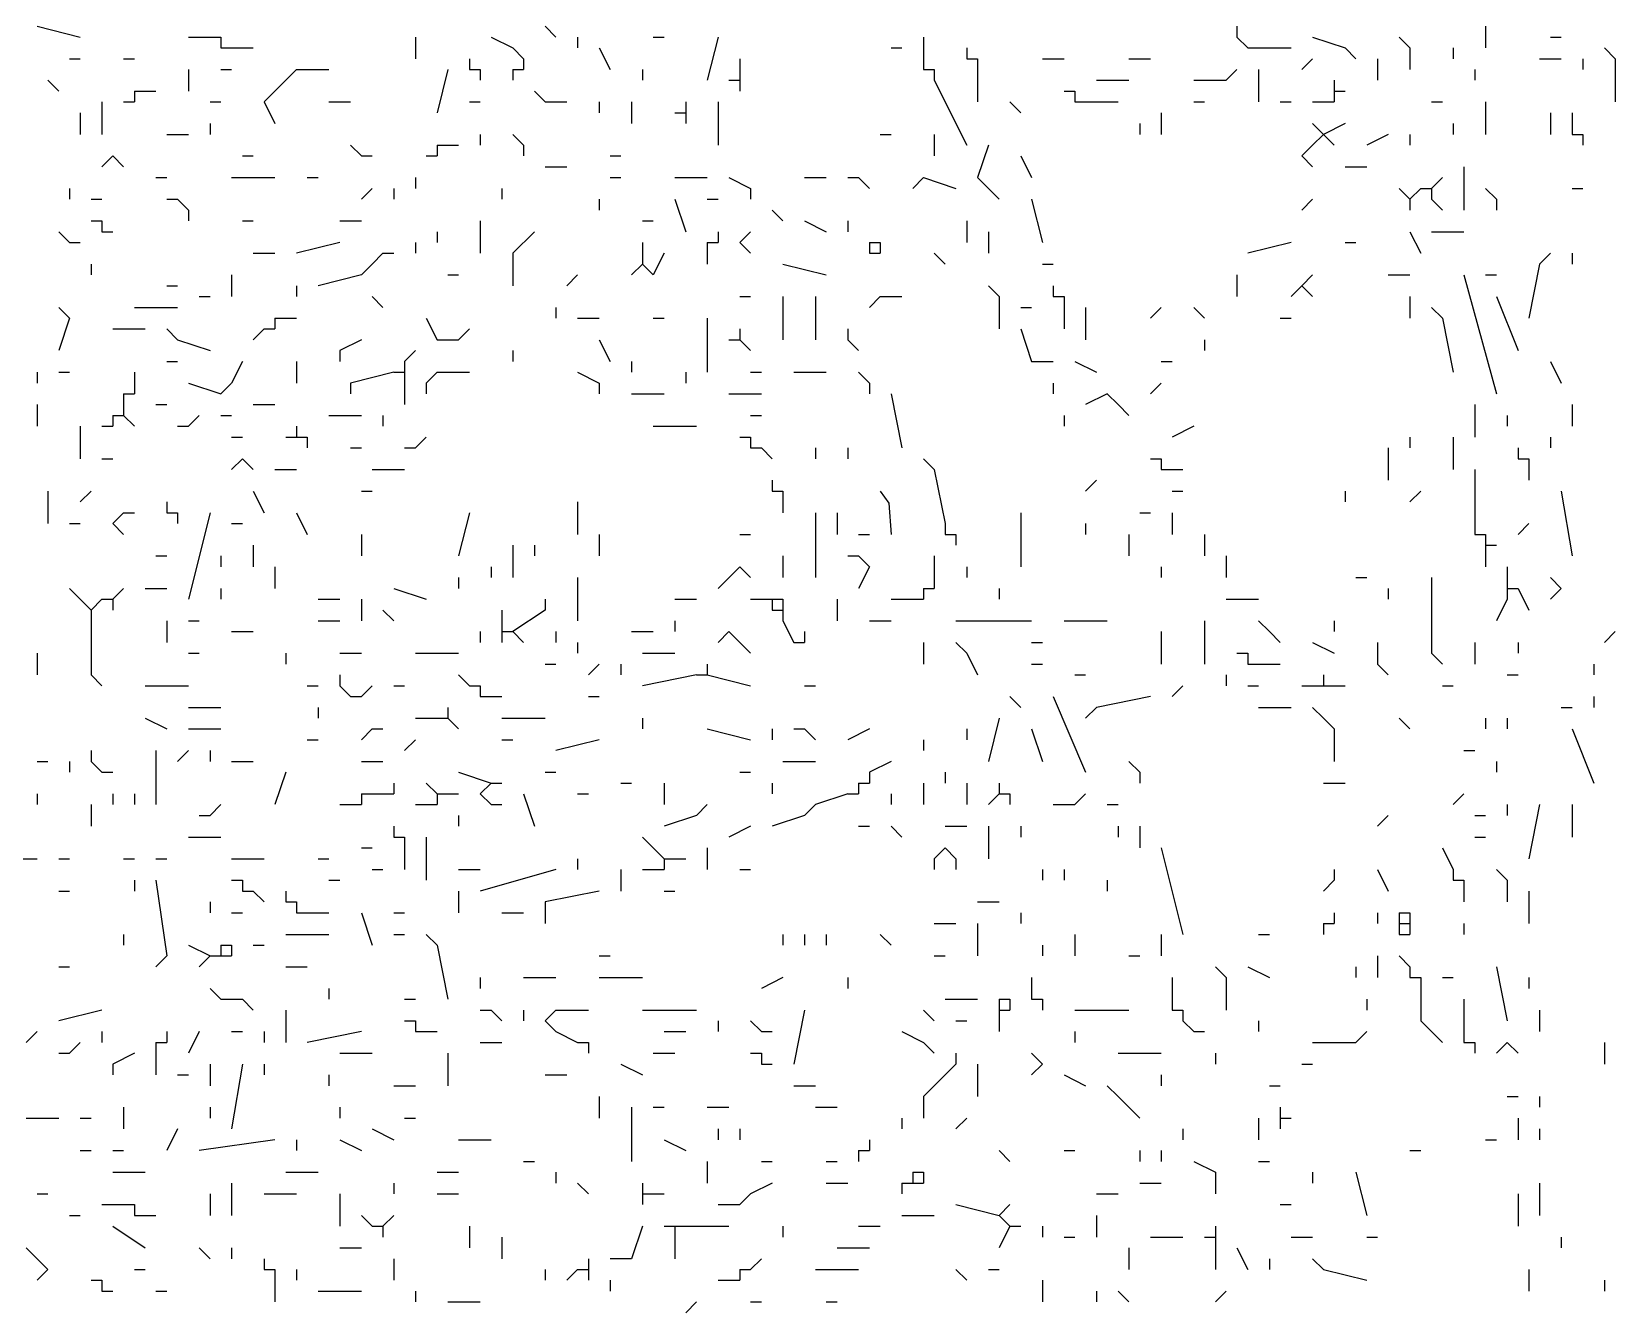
# Model space of a CAD drawing. Header units: inches. Extents: x 0 to 7.16, y 0 to 9.76.
# Drawn here: x 1.695 to 3.16, y 3.445 to 4.625 of the extents above; entities that cross this region are included whole.
import ezdxf

# ---------------------------------------------------------------- set-up
doc = ezdxf.new("R2010")
doc.units = ezdxf.units.IN
doc.header["$MEASUREMENT"] = 0

# ---------------------------------------------------------------- blocks, each defined once
blk = doc.blocks.new('drevoo')
at = {"linetype": 'Continuous'}
for points in [[(182.8502, -562.9801), (182.8902, -562.9901)], [(183.3202, -562.9801), (183.3302, -562.9901)], [(183.9602, -562.9801), (183.9602, -562.9901)], [(184.1902, -562.9801), (184.1902, -563.0001)], [(182.9902, -562.9901), (183.0102, -562.9901)], [(183.0102, -562.9901), (183.0202, -562.9901)], [(183.0202, -562.9901), (183.0202, -563.0001)], [(183.2002, -562.9901), (183.2002, -563.0101)], [(183.2702, -562.9901), (183.2902, -563.0001)], [(183.3502, -562.9901), (183.3502, -563.0001)], [(183.4202, -562.9901), (183.4302, -562.9901)], [(183.4802, -562.9901), (183.4702, -563.0301)], [(183.6702, -562.9901), (183.6702, -563.0101)], [(183.9602, -562.9901), (183.9702, -563.0001)], [(184.0302, -562.9901), (184.0602, -563.0001)], [(184.1102, -562.9901), (184.1202, -563.0001)], [(184.2502, -562.9901), (184.2602, -562.9901)], [(182.8802, -563.0101), (182.8902, -563.0101)], [(182.9302, -563.0101), (182.9402, -563.0101)], [(183.0202, -563.0001), (183.0302, -563.0001)], [(183.0302, -563.0001), (183.0502, -563.0001)], [(183.2502, -563.0101), (183.2502, -563.0201)], [(183.2902, -563.0001), (183.3002, -563.0101)], [(183.3002, -563.0101), (183.3002, -563.0201)], [(183.3702, -563.0001), (183.3802, -563.0201)], [(183.5002, -563.0101), (183.5002, -563.0201)], [(183.6402, -563.0001), (183.6502, -563.0001)], [(183.6702, -563.0101), (183.6702, -563.0201)], [(183.7102, -563.0001), (183.7102, -563.0101)], [(183.7102, -563.0101), (183.7202, -563.0101)], [(183.7202, -563.0101), (183.7202, -563.0201)], [(183.7802, -563.0101), (183.8002, -563.0101)], [(183.8602, -563.0101), (183.8802, -563.0101)], [(183.9702, -563.0001), (184.0102, -563.0001)], [(184.0302, -563.0101), (184.0202, -563.0201)], [(184.0602, -563.0001), (184.0702, -563.0101)], [(184.0902, -563.0101), (184.0902, -563.0301)], [(184.1202, -563.0001), (184.1202, -563.0201)], [(184.1602, -563.0001), (184.1602, -563.0101)], [(184.2402, -563.0101), (184.2602, -563.0101)], [(184.2802, -563.0101), (184.2802, -563.0201)], [(184.3002, -563.0001), (184.3102, -563.0101)], [(184.3102, -563.0101), (184.3102, -563.0501)], [(182.9902, -563.0201), (182.9902, -563.0401)], [(183.0202, -563.0201), (183.0302, -563.0201)], [(183.0902, -563.0201), (183.0802, -563.0301)], [(183.0902, -563.0201), (183.1202, -563.0201)], [(183.2302, -563.0201), (183.2202, -563.0601)], [(183.2502, -563.0201), (183.2602, -563.0201)], [(183.2602, -563.0201), (183.2602, -563.0301)], [(183.2902, -563.0201), (183.2902, -563.0301)], [(183.2902, -563.0201), (183.3002, -563.0201)], [(183.4102, -563.0201), (183.4102, -563.0301)], [(183.5002, -563.0201), (183.5002, -563.0301)], [(183.6702, -563.0201), (183.6802, -563.0201)], [(183.6802, -563.0201), (183.6802, -563.0301)], [(183.7202, -563.0201), (183.7202, -563.0501)], [(183.9602, -563.0201), (183.9502, -563.0301)], [(183.9802, -563.0201), (183.9802, -563.0501)], [(184.1802, -563.0201), (184.1802, -563.0301)], [(182.8602, -563.0301), (182.8702, -563.0401)], [(182.9402, -563.0401), (182.9402, -563.0501)], [(182.9402, -563.0401), (182.9502, -563.0401)], [(182.9502, -563.0401), (182.9602, -563.0401)], [(183.0702, -563.0401), (183.0602, -563.0501)], [(183.0802, -563.0301), (183.0702, -563.0401)], [(183.3102, -563.0401), (183.3202, -563.0501)], [(183.4902, -563.0301), (183.5002, -563.0301)], [(183.5002, -563.0301), (183.5002, -563.0401)], [(183.6802, -563.0301), (183.7102, -563.0901)], [(183.8002, -563.0401), (183.8102, -563.0401)], [(183.8102, -563.0401), (183.8102, -563.0501)], [(183.8302, -563.0301), (183.8602, -563.0301)], [(183.9202, -563.0301), (183.9502, -563.0301)], [(184.0502, -563.0301), (184.0502, -563.0401)], [(184.0502, -563.0401), (184.0502, -563.0501)], [(184.0502, -563.0401), (184.0602, -563.0401)], [(182.9102, -563.0501), (182.9102, -563.0801)], [(182.9302, -563.0501), (182.9402, -563.0501)], [(183.0102, -563.0501), (183.0202, -563.0501)], [(183.0602, -563.0501), (183.0702, -563.0701)], [(183.1202, -563.0501), (183.1402, -563.0501)], [(183.2502, -563.0501), (183.2602, -563.0501)], [(183.3202, -563.0501), (183.3402, -563.0501)], [(183.3702, -563.0501), (183.3702, -563.0601)], [(183.4002, -563.0501), (183.4002, -563.0701)], [(183.4502, -563.0501), (183.4502, -563.0601)], [(183.4802, -563.0501), (183.4802, -563.0901)], [(183.7502, -563.0501), (183.7602, -563.0601)], [(183.8102, -563.0501), (183.8202, -563.0501)], [(183.8202, -563.0501), (183.8502, -563.0501)], [(183.9202, -563.0501), (183.9302, -563.0501)], [(184.0002, -563.0501), (184.0102, -563.0501)], [(184.0302, -563.0501), (184.0402, -563.0501)], [(184.0402, -563.0501), (184.0502, -563.0501)], [(184.1402, -563.0501), (184.1502, -563.0501)], [(184.1902, -563.0501), (184.1902, -563.0801)], [(182.8902, -563.0601), (182.8902, -563.0801)], [(183.0102, -563.0701), (183.0102, -563.0801)], [(183.4402, -563.0601), (183.4502, -563.0601)], [(183.4502, -563.0601), (183.4502, -563.0701)], [(183.8702, -563.0701), (183.8702, -563.0801)], [(183.8902, -563.0601), (183.8902, -563.0801)], [(184.0302, -563.0701), (184.0402, -563.0801)], [(184.0602, -563.0701), (184.0402, -563.0801)], [(184.1602, -563.0701), (184.1602, -563.0801)], [(184.2502, -563.0601), (184.2502, -563.0801)], [(184.2702, -563.0601), (184.2702, -563.0701)], [(184.2702, -563.0701), (184.2702, -563.0801)], [(182.9702, -563.0801), (182.9902, -563.0801)], [(183.2602, -563.0801), (183.2602, -563.0901)], [(183.2902, -563.0801), (183.3002, -563.0901)], [(183.6302, -563.0801), (183.6402, -563.0801)], [(183.6802, -563.0801), (183.6802, -563.1001)], [(184.0402, -563.0801), (184.0302, -563.0901)], [(184.0402, -563.0801), (184.0502, -563.0901)], [(184.1002, -563.0801), (184.0802, -563.0901)], [(184.1202, -563.0801), (184.1202, -563.0901)], [(184.2702, -563.0801), (184.2802, -563.0801)], [(184.2802, -563.0801), (184.2802, -563.0901)], [(182.9202, -563.1001), (182.9102, -563.1101)], [(182.9202, -563.1001), (182.9302, -563.1101)], [(183.0402, -563.1001), (183.0502, -563.1001)], [(183.1402, -563.0901), (183.1502, -563.1001)], [(183.1502, -563.1001), (183.1602, -563.1001)], [(183.2102, -563.1001), (183.2202, -563.1001)], [(183.2202, -563.0901), (183.2202, -563.1001)], [(183.2202, -563.0901), (183.2302, -563.0901)], [(183.2302, -563.0901), (183.2402, -563.0901)], [(183.3002, -563.0901), (183.3002, -563.1001)], [(183.3802, -563.1001), (183.3902, -563.1001)], [(183.7302, -563.0901), (183.7202, -563.1201)], [(183.7602, -563.1001), (183.7702, -563.1201)], [(184.0302, -563.0901), (184.0202, -563.1001)], [(184.0202, -563.1001), (184.0302, -563.1101)], [(183.3202, -563.1101), (183.3402, -563.1101)], [(184.0602, -563.1101), (184.0802, -563.1101)], [(184.1702, -563.1101), (184.1702, -563.1501)], [(182.8802, -563.1301), (182.8802, -563.1401)], [(182.9602, -563.1201), (182.9702, -563.1201)], [(183.0302, -563.1201), (183.0702, -563.1201)], [(183.1002, -563.1201), (183.1102, -563.1201)], [(183.1602, -563.1301), (183.1502, -563.1401)], [(183.1802, -563.1301), (183.1802, -563.1401)], [(183.2002, -563.1201), (183.2002, -563.1301)], [(183.2802, -563.1301), (183.2802, -563.1401)], [(183.3802, -563.1201), (183.3902, -563.1201)], [(183.4402, -563.1201), (183.4702, -563.1201)], [(183.4902, -563.1201), (183.5102, -563.1301), (183.5102, -563.1401)], [(183.5602, -563.1201), (183.5802, -563.1201)], [(183.6002, -563.1201), (183.6102, -563.1201)], [(183.6102, -563.1201), (183.6202, -563.1301)], [(183.6702, -563.1201), (183.6602, -563.1301)], [(183.6702, -563.1201), (183.7002, -563.1301)], [(183.7202, -563.1201), (183.7302, -563.1301)], [(183.7302, -563.1301), (183.7402, -563.1401)], [(184.1102, -563.1301), (184.1202, -563.1401)], [(184.1302, -563.1301), (184.1202, -563.1401)], [(184.1302, -563.1301), (184.1402, -563.1301)], [(184.1502, -563.1201), (184.1402, -563.1301)], [(184.1402, -563.1301), (184.1402, -563.1401)], [(184.1902, -563.1301), (184.2002, -563.1401)], [(184.2702, -563.1301), (184.2802, -563.1301)], [(182.9002, -563.1401), (182.9102, -563.1401)], [(182.9702, -563.1401), (182.9802, -563.1401)], [(182.9802, -563.1401), (182.9902, -563.1501)], [(183.3702, -563.1401), (183.3702, -563.1501)], [(183.4402, -563.1401), (183.4502, -563.1701)], [(183.4702, -563.1401), (183.4802, -563.1401)], [(183.7702, -563.1401), (183.7802, -563.1801)], [(184.0302, -563.1401), (184.0202, -563.1501)], [(184.1202, -563.1401), (184.1202, -563.1501)], [(184.1402, -563.1401), (184.1502, -563.1501)], [(184.2002, -563.1401), (184.2002, -563.1501)], [(182.9002, -563.1601), (182.9102, -563.1601)], [(182.9102, -563.1601), (182.9102, -563.1701)], [(182.9902, -563.1501), (182.9902, -563.1601)], [(183.0402, -563.1601), (183.0502, -563.1601)], [(183.1302, -563.1601), (183.1502, -563.1601)], [(183.2602, -563.1601), (183.2602, -563.1901)], [(183.4102, -563.1601), (183.4202, -563.1601)], [(183.5302, -563.1501), (183.5402, -563.1601)], [(183.5602, -563.1601), (183.5802, -563.1701)], [(183.6002, -563.1601), (183.6002, -563.1701)], [(183.7102, -563.1601), (183.7102, -563.1801)], [(182.8702, -563.1701), (182.8802, -563.1801)], [(182.9102, -563.1701), (182.9202, -563.1701)], [(183.2202, -563.1701), (183.2202, -563.1801)], [(183.3102, -563.1701), (183.2902, -563.1901), (183.2902, -563.2201)], [(183.4802, -563.1701), (183.4802, -563.1801)], [(183.5102, -563.1701), (183.5002, -563.1801)], [(183.7302, -563.1701), (183.7302, -563.1901)], [(184.1202, -563.1701), (184.1302, -563.1901)], [(184.1402, -563.1701), (184.1702, -563.1701)], [(182.8802, -563.1801), (182.8902, -563.1801)], [(183.1302, -563.1801), (183.0902, -563.1901)], [(183.2002, -563.1801), (183.2002, -563.1901)], [(183.4102, -563.1801), (183.4102, -563.2001)], [(183.4702, -563.1801), (183.4702, -563.1901)], [(183.4702, -563.1801), (183.4802, -563.1801)], [(183.5002, -563.1801), (183.5102, -563.1901)], [(183.6202, -563.1801), (183.6202, -563.1901)], [(183.6202, -563.1801), (183.6302, -563.1801)], [(183.6302, -563.1801), (183.6302, -563.1901)], [(184.0102, -563.1801), (183.9702, -563.1901)], [(184.0602, -563.1801), (184.0702, -563.1801)], [(182.9002, -563.2001), (182.9002, -563.2101)], [(183.0502, -563.1901), (183.0702, -563.1901)], [(183.1602, -563.2001), (183.1502, -563.2101)], [(183.1702, -563.1901), (183.1602, -563.2001)], [(183.1702, -563.1901), (183.1802, -563.1901)], [(183.4102, -563.2001), (183.4002, -563.2101)], [(183.4302, -563.1901), (183.4202, -563.2101), (183.4102, -563.2001)], [(183.4702, -563.1901), (183.4702, -563.2001)], [(183.5402, -563.2001), (183.5802, -563.2101)], [(183.6202, -563.1901), (183.6302, -563.1901)], [(183.6802, -563.1901), (183.6902, -563.2001)], [(183.7802, -563.2001), (183.7902, -563.2001)], [(184.2402, -563.2001), (184.2302, -563.2501)], [(184.2502, -563.1901), (184.2402, -563.2001)], [(184.2702, -563.1901), (184.2702, -563.2001)], [(183.0302, -563.2101), (183.0302, -563.2301)], [(183.1502, -563.2101), (183.1102, -563.2201)], [(183.2302, -563.2101), (183.2402, -563.2101)], [(183.3502, -563.2101), (183.3402, -563.2201)], [(183.9602, -563.2101), (183.9602, -563.2301)], [(184.0302, -563.2101), (184.0202, -563.2201)], [(184.1002, -563.2101), (184.1202, -563.2101)], [(184.1702, -563.2101), (184.2002, -563.3201)], [(184.1902, -563.2101), (184.2002, -563.2101)], [(182.9702, -563.2201), (182.9802, -563.2201)], [(183.0002, -563.2301), (183.0102, -563.2301)], [(183.0902, -563.2201), (183.0902, -563.2301)], [(183.1602, -563.2301), (183.1702, -563.2401)], [(183.5002, -563.2301), (183.5102, -563.2301)], [(183.5402, -563.2301), (183.5402, -563.2701)], [(183.5702, -563.2301), (183.5702, -563.2701)], [(183.6302, -563.2301), (183.6202, -563.2401)], [(183.6302, -563.2301), (183.6502, -563.2301)], [(183.7302, -563.2201), (183.7402, -563.2301)], [(183.7402, -563.2301), (183.7402, -563.2601)], [(183.7902, -563.2201), (183.7902, -563.2301)], [(183.7902, -563.2301), (183.8002, -563.2301)], [(183.8002, -563.2301), (183.8002, -563.2401)], [(184.0202, -563.2201), (184.0102, -563.2301)], [(184.0202, -563.2201), (184.0302, -563.2301)], [(184.1202, -563.2301), (184.1202, -563.2501)], [(184.2002, -563.2301), (184.2202, -563.2801)], [(182.8702, -563.2401), (182.8802, -563.2501)], [(182.9402, -563.2401), (182.9802, -563.2401)], [(183.3302, -563.2401), (183.3302, -563.2501)], [(183.7602, -563.2401), (183.7702, -563.2401)], [(183.8002, -563.2401), (183.8002, -563.2601)], [(183.8202, -563.2401), (183.8202, -563.2701)], [(183.8902, -563.2401), (183.8802, -563.2501)], [(183.9202, -563.2401), (183.9302, -563.2501)], [(184.1402, -563.2401), (184.1502, -563.2501)], [(182.8802, -563.2501), (182.8702, -563.2801)], [(182.9202, -563.2601), (182.9502, -563.2601)], [(182.9702, -563.2601), (182.9802, -563.2701)], [(183.0602, -563.2601), (183.0502, -563.2701)], [(183.0602, -563.2601), (183.0702, -563.2601)], [(183.0702, -563.2501), (183.0702, -563.2601)], [(183.0702, -563.2501), (183.0802, -563.2501)], [(183.0802, -563.2501), (183.0902, -563.2501)], [(183.2102, -563.2501), (183.2202, -563.2701), (183.2402, -563.2701)], [(183.2502, -563.2601), (183.2402, -563.2701)], [(183.3502, -563.2501), (183.3702, -563.2501)], [(183.4202, -563.2501), (183.4302, -563.2501)], [(183.4702, -563.2501), (183.4702, -563.3001)], [(183.5002, -563.2601), (183.5002, -563.2701)], [(183.6002, -563.2601), (183.6002, -563.2701)], [(183.7602, -563.2601), (183.7702, -563.2901), (183.7902, -563.2901)], [(184.0002, -563.2501), (184.0102, -563.2501)], [(184.1502, -563.2501), (184.1602, -563.3001)], [(182.9802, -563.2701), (183.0102, -563.2801)], [(183.1502, -563.2701), (183.1302, -563.2801), (183.1302, -563.2901)], [(183.3702, -563.2701), (183.3802, -563.2901)], [(183.4902, -563.2701), (183.5002, -563.2701)], [(183.5002, -563.2701), (183.5102, -563.2801)], [(183.6002, -563.2701), (183.6102, -563.2801)], [(183.9302, -563.2701), (183.9302, -563.2801)], [(182.9702, -563.2901), (182.9802, -563.2901)], [(183.0402, -563.2901), (183.0302, -563.3101)], [(183.0902, -563.2901), (183.0902, -563.3101)], [(183.2002, -563.2801), (183.1902, -563.2901)], [(183.1902, -563.2901), (183.1902, -563.3001)], [(183.2902, -563.2801), (183.2902, -563.2901)], [(183.4002, -563.2901), (183.4002, -563.3001)], [(183.8102, -563.2901), (183.8302, -563.3001)], [(183.8902, -563.2901), (183.9002, -563.2901)], [(184.2502, -563.2901), (184.2602, -563.3101)], [(182.8502, -563.3001), (182.8502, -563.3101)], [(182.8702, -563.3001), (182.8802, -563.3001)], [(182.9402, -563.3001), (182.9402, -563.3101)], [(183.1802, -563.3001), (183.1402, -563.3101), (183.1402, -563.3201)], [(183.1802, -563.3001), (183.1902, -563.3001)], [(183.1902, -563.3001), (183.1902, -563.3101)], [(183.2202, -563.3001), (183.2102, -563.3101)], [(183.2202, -563.3001), (183.2502, -563.3001)], [(183.3502, -563.3001), (183.3702, -563.3101), (183.3702, -563.3201)], [(183.4502, -563.3001), (183.4502, -563.3101)], [(183.5102, -563.3001), (183.5202, -563.3001)], [(183.5502, -563.3001), (183.5802, -563.3001)], [(183.6102, -563.3001), (183.6202, -563.3101)], [(182.9302, -563.3201), (182.9302, -563.3301)], [(182.9302, -563.3201), (182.9402, -563.3201)], [(182.9402, -563.3101), (182.9402, -563.3201)], [(182.9902, -563.3101), (183.0202, -563.3201)], [(183.0302, -563.3101), (183.0202, -563.3201)], [(183.1902, -563.3101), (183.1902, -563.3301)], [(183.2102, -563.3101), (183.2102, -563.3201)], [(183.4002, -563.3201), (183.4302, -563.3201)], [(183.4902, -563.3201), (183.5202, -563.3201)], [(183.6202, -563.3101), (183.6202, -563.3201)], [(183.6402, -563.3201), (183.6502, -563.3701)], [(183.7902, -563.3101), (183.7902, -563.3201)], [(183.8402, -563.3201), (183.8202, -563.3301)], [(183.8402, -563.3201), (183.8502, -563.3301)], [(183.8902, -563.3101), (183.8802, -563.3201)], [(182.8502, -563.3301), (182.8502, -563.3501)], [(182.9302, -563.3301), (182.9302, -563.3401)], [(182.9602, -563.3301), (182.9702, -563.3301)], [(183.0502, -563.3301), (183.0702, -563.3301)], [(183.8502, -563.3301), (183.8602, -563.3401)], [(184.1802, -563.3301), (184.1802, -563.3601)], [(184.2702, -563.3301), (184.2702, -563.3501)], [(182.8902, -563.3501), (182.8902, -563.3801)], [(182.9102, -563.3501), (182.9202, -563.3501)], [(182.9202, -563.3401), (182.9202, -563.3501)], [(182.9202, -563.3401), (182.9302, -563.3401)], [(182.9302, -563.3401), (182.9402, -563.3501)], [(182.9802, -563.3501), (182.9902, -563.3501)], [(183.0002, -563.3401), (182.9902, -563.3501)], [(183.0202, -563.3401), (183.0302, -563.3401)], [(183.0902, -563.3501), (183.0902, -563.3601)], [(183.1202, -563.3401), (183.1502, -563.3401)], [(183.1702, -563.3401), (183.1702, -563.3501)], [(183.4202, -563.3501), (183.4602, -563.3501)], [(183.5102, -563.3401), (183.5202, -563.3401)], [(183.8002, -563.3401), (183.8002, -563.3501)], [(183.9202, -563.3501), (183.9002, -563.3601)], [(184.2102, -563.3401), (184.2102, -563.3501)], [(183.0302, -563.3601), (183.0402, -563.3601)], [(183.0802, -563.3601), (183.0902, -563.3601)], [(183.0902, -563.3601), (183.1002, -563.3601)], [(183.1002, -563.3601), (183.1002, -563.3701)], [(183.2102, -563.3601), (183.2002, -563.3701)], [(183.5002, -563.3601), (183.5102, -563.3601)], [(183.5102, -563.3601), (183.5102, -563.3701)], [(184.1202, -563.3601), (184.1202, -563.3701)], [(184.1602, -563.3601), (184.1602, -563.3901)], [(184.2502, -563.3601), (184.2502, -563.3701)], [(182.9102, -563.3801), (182.9202, -563.3801)], [(183.0302, -563.3901), (183.0402, -563.3801), (183.0502, -563.3901)], [(183.1402, -563.3701), (183.1502, -563.3701)], [(183.1902, -563.3701), (183.2002, -563.3701)], [(183.5102, -563.3701), (183.5202, -563.3701)], [(183.5202, -563.3701), (183.5302, -563.3801)], [(183.5702, -563.3701), (183.5702, -563.3801)], [(183.6002, -563.3701), (183.6002, -563.3801)], [(183.6702, -563.3801), (183.6802, -563.3901)], [(183.8802, -563.3801), (183.8902, -563.3801)], [(183.8902, -563.3801), (183.8902, -563.3901)], [(184.1002, -563.3701), (184.1002, -563.4001)], [(184.2202, -563.3701), (184.2202, -563.3801)], [(184.2202, -563.3801), (184.2302, -563.3801)], [(184.2302, -563.3801), (184.2302, -563.3901)], [(183.0702, -563.3901), (183.0902, -563.3901)], [(183.1602, -563.3901), (183.1902, -563.3901)], [(183.6802, -563.3901), (183.6902, -563.4401)], [(183.8902, -563.3901), (183.9002, -563.3901)], [(183.9002, -563.3901), (183.9102, -563.3901)], [(184.1802, -563.3901), (184.1802, -563.4401)], [(184.2302, -563.3901), (184.2302, -563.4001)], [(183.5302, -563.4001), (183.5302, -563.4101)], [(183.8302, -563.4001), (183.8202, -563.4101)], [(182.8602, -563.4101), (182.8602, -563.4401)], [(182.9002, -563.4101), (182.8902, -563.4201)], [(182.9702, -563.4201), (182.9702, -563.4301)], [(183.0502, -563.4101), (183.0602, -563.4301)], [(183.1502, -563.4101), (183.1602, -563.4101)], [(183.3502, -563.4201), (183.3502, -563.4501)], [(183.5302, -563.4101), (183.5402, -563.4101)], [(183.5402, -563.4101), (183.5402, -563.4201)], [(183.5402, -563.4201), (183.5402, -563.4301)], [(183.6302, -563.4101), (183.6382, -563.4211), (183.6402, -563.4501)], [(183.9002, -563.4101), (183.9102, -563.4101)], [(184.0602, -563.4101), (184.0602, -563.4201)], [(184.1302, -563.4101), (184.1202, -563.4201)], [(184.2602, -563.4101), (184.2702, -563.4701)], [(182.9302, -563.4301), (182.9202, -563.4401)], [(182.9302, -563.4301), (182.9402, -563.4301)], [(182.9702, -563.4301), (182.9802, -563.4301)], [(182.9802, -563.4301), (182.9802, -563.4401)], [(183.0102, -563.4301), (182.9902, -563.5101)], [(183.0902, -563.4301), (183.1002, -563.4501)], [(183.2502, -563.4301), (183.2402, -563.4701)], [(183.5702, -563.4301), (183.5702, -563.4901)], [(183.5902, -563.4301), (183.5902, -563.4501)], [(183.7602, -563.4301), (183.7602, -563.4801)], [(183.8702, -563.4301), (183.8802, -563.4301)], [(183.9002, -563.4301), (183.9002, -563.4501)], [(182.8802, -563.4401), (182.8902, -563.4401)], [(182.9202, -563.4401), (182.9302, -563.4501)], [(183.0302, -563.4401), (183.0402, -563.4401)], [(183.1502, -563.4501), (183.1502, -563.4701)], [(183.3702, -563.4501), (183.3702, -563.4701)], [(183.5002, -563.4501), (183.5102, -563.4501)], [(183.6102, -563.4501), (183.6202, -563.4501)], [(183.6902, -563.4401), (183.6902, -563.4501)], [(183.6902, -563.4501), (183.7002, -563.4501)], [(183.7002, -563.4501), (183.7002, -563.4601)], [(183.8202, -563.4401), (183.8202, -563.4501)], [(183.8602, -563.4501), (183.8602, -563.4701)], [(183.9302, -563.4501), (183.9302, -563.4701)], [(184.1802, -563.4401), (184.1802, -563.4501)], [(184.1802, -563.4501), (184.1902, -563.4501)], [(184.1902, -563.4501), (184.1902, -563.4601)], [(184.2302, -563.4401), (184.2202, -563.4501)], [(183.0502, -563.4601), (183.0502, -563.4801)], [(183.2902, -563.4601), (183.2902, -563.4901)], [(183.3102, -563.4601), (183.3102, -563.4701)], [(184.1902, -563.4601), (184.1902, -563.4701)], [(184.1902, -563.4601), (184.2002, -563.4601)], [(182.9602, -563.4701), (182.9702, -563.4701)], [(183.0202, -563.4701), (183.0202, -563.4801)], [(183.0702, -563.4801), (183.0702, -563.5001)], [(183.2702, -563.4801), (183.2702, -563.4901)], [(183.5002, -563.4801), (183.4802, -563.5001)], [(183.5002, -563.4801), (183.5102, -563.4901)], [(183.5402, -563.4701), (183.5402, -563.4901)], [(183.6002, -563.4701), (183.6102, -563.4701)], [(183.6102, -563.4701), (183.6202, -563.4801)], [(183.6202, -563.4801), (183.6102, -563.5001)], [(183.6802, -563.4701), (183.6802, -563.4901)], [(183.7102, -563.4801), (183.7102, -563.4901)], [(183.8902, -563.4801), (183.8902, -563.4901)], [(183.9502, -563.4701), (183.9502, -563.4901)], [(184.1902, -563.4701), (184.1902, -563.4801)], [(184.2102, -563.4801), (184.2102, -563.4901)], [(183.2402, -563.4901), (183.2402, -563.5001)], [(183.3502, -563.4901), (183.3502, -563.5301)], [(183.6802, -563.4901), (183.6802, -563.5001)], [(184.0702, -563.4901), (184.0802, -563.4901)], [(184.1402, -563.4901), (184.1402, -563.5601)], [(184.2102, -563.4901), (184.2102, -563.5001)], [(184.2502, -563.4901), (184.2602, -563.5001), (184.2502, -563.5101)], [(182.8802, -563.5001), (182.8902, -563.5101)], [(182.8902, -563.5101), (182.9002, -563.5201)], [(182.9102, -563.5101), (182.9002, -563.5201)], [(182.9102, -563.5101), (182.9202, -563.5101)], [(182.9302, -563.5001), (182.9202, -563.5101)], [(182.9202, -563.5101), (182.9202, -563.5201)], [(182.9502, -563.5001), (182.9702, -563.5001)], [(183.0202, -563.5001), (183.0202, -563.5101)], [(183.1102, -563.5101), (183.1302, -563.5101)], [(183.1502, -563.5101), (183.1502, -563.5301)], [(183.1802, -563.5001), (183.2102, -563.5101)], [(183.3202, -563.5101), (183.3202, -563.5201), (183.2902, -563.5401)], [(183.4402, -563.5101), (183.4602, -563.5101)], [(183.5102, -563.5101), (183.5202, -563.5101)], [(183.5202, -563.5101), (183.5302, -563.5101)], [(183.5302, -563.5101), (183.5302, -563.5201)], [(183.5302, -563.5101), (183.5402, -563.5101)], [(183.5402, -563.5101), (183.5402, -563.5201)], [(183.5902, -563.5101), (183.5902, -563.5301)], [(183.6402, -563.5101), (183.6602, -563.5101)], [(183.6602, -563.5101), (183.6702, -563.5101)], [(183.6702, -563.5001), (183.6702, -563.5101)], [(183.6702, -563.5001), (183.6802, -563.5001)], [(183.7402, -563.5001), (183.7402, -563.5101)], [(183.9502, -563.5101), (183.9802, -563.5101)], [(184.1002, -563.5001), (184.1002, -563.5101)], [(184.2102, -563.5101), (184.2002, -563.5301)], [(184.2102, -563.5001), (184.2102, -563.5101)], [(184.2102, -563.5001), (184.2202, -563.5001)], [(184.2202, -563.5001), (184.2302, -563.5201)], [(182.9002, -563.5201), (182.9002, -563.5801), (182.9102, -563.5901)], [(183.1702, -563.5201), (183.1802, -563.5301)], [(183.2802, -563.5201), (183.2802, -563.5301)], [(183.5302, -563.5201), (183.5402, -563.5201)], [(183.5402, -563.5201), (183.5402, -563.5301)], [(182.9702, -563.5301), (182.9702, -563.5501)], [(182.9902, -563.5301), (183.0002, -563.5301)], [(183.0302, -563.5401), (183.0502, -563.5401)], [(183.1102, -563.5301), (183.1302, -563.5301)], [(183.2602, -563.5401), (183.2602, -563.5501)], [(183.2802, -563.5301), (183.2802, -563.5401)], [(183.2802, -563.5401), (183.2802, -563.5501)], [(183.2802, -563.5401), (183.2902, -563.5401)], [(183.2902, -563.5401), (183.3002, -563.5501)], [(183.3302, -563.5401), (183.3302, -563.5501)], [(183.4002, -563.5401), (183.4202, -563.5401)], [(183.4402, -563.5301), (183.4402, -563.5401)], [(183.4902, -563.5401), (183.4802, -563.5501)], [(183.4902, -563.5401), (183.5002, -563.5501)], [(183.5402, -563.5301), (183.5502, -563.5501)], [(183.5602, -563.5401), (183.5602, -563.5501)], [(183.6202, -563.5301), (183.6402, -563.5301)], [(183.7002, -563.5301), (183.7702, -563.5301)], [(183.8002, -563.5301), (183.8402, -563.5301)], [(183.8902, -563.5401), (183.8902, -563.5701)], [(183.9302, -563.5301), (183.9302, -563.5701)], [(183.9802, -563.5301), (183.9902, -563.5401)], [(183.9902, -563.5401), (184.0002, -563.5501)], [(184.0502, -563.5301), (184.0502, -563.5401)], [(184.3102, -563.5401), (184.3002, -563.5501)], [(183.3502, -563.5501), (183.3502, -563.5601)], [(183.5002, -563.5501), (183.5102, -563.5601)], [(183.5502, -563.5501), (183.5602, -563.5501)], [(183.6702, -563.5501), (183.6702, -563.5701)], [(183.7002, -563.5501), (183.7102, -563.5601)], [(183.7702, -563.5501), (183.7802, -563.5501)], [(184.0302, -563.5501), (184.0502, -563.5601)], [(184.0902, -563.5501), (184.0902, -563.5701)], [(184.1802, -563.5501), (184.1802, -563.5701)], [(184.2202, -563.5501), (184.2202, -563.5601)], [(182.8502, -563.5601), (182.8502, -563.5801)], [(182.9902, -563.5601), (183.0002, -563.5601)], [(183.0802, -563.5601), (183.0802, -563.5701)], [(183.1302, -563.5601), (183.1502, -563.5601)], [(183.2002, -563.5601), (183.2402, -563.5601)], [(183.3202, -563.5701), (183.3302, -563.5701)], [(183.3702, -563.5701), (183.3602, -563.5801)], [(183.3902, -563.5701), (183.3902, -563.5801)], [(183.4102, -563.5601), (183.4402, -563.5601)], [(183.4702, -563.5701), (183.4702, -563.5801)], [(183.7102, -563.5601), (183.7202, -563.5801)], [(183.7702, -563.5701), (183.7802, -563.5701)], [(183.9602, -563.5601), (183.9702, -563.5601)], [(183.9702, -563.5601), (183.9702, -563.5701)], [(183.9702, -563.5701), (183.9802, -563.5701)], [(183.9802, -563.5701), (184.0002, -563.5701)], [(184.0902, -563.5701), (184.1002, -563.5801)], [(184.1402, -563.5601), (184.1502, -563.5701)], [(184.2902, -563.5701), (184.2902, -563.5801)], [(183.1302, -563.5801), (183.1302, -563.5901)], [(183.2402, -563.5801), (183.2502, -563.5901)], [(183.4602, -563.5801), (183.4102, -563.5901)], [(183.4602, -563.5801), (183.4702, -563.5801)], [(183.4702, -563.5801), (183.5102, -563.5901)], [(183.8102, -563.5801), (183.8202, -563.5801)], [(183.9502, -563.5801), (183.9502, -563.5901)], [(184.0402, -563.5801), (184.0402, -563.5901)], [(184.2102, -563.5801), (184.2202, -563.5801)], [(182.9502, -563.5901), (182.9902, -563.5901)], [(183.1002, -563.5901), (183.1102, -563.5901)], [(183.1302, -563.5901), (183.1402, -563.6001)], [(183.1402, -563.6001), (183.1502, -563.6001)], [(183.1602, -563.5901), (183.1502, -563.6001)], [(183.1802, -563.5901), (183.1902, -563.5901)], [(183.2502, -563.5901), (183.2602, -563.5901)], [(183.2602, -563.5901), (183.2602, -563.6001)], [(183.2602, -563.6001), (183.2702, -563.6001)], [(183.2702, -563.6001), (183.2802, -563.6001)], [(183.3602, -563.6001), (183.3702, -563.6001)], [(183.5602, -563.5901), (183.5702, -563.5901)], [(183.7502, -563.6001), (183.7602, -563.6101)], [(183.7902, -563.6001), (183.8202, -563.6701)], [(183.8802, -563.6001), (183.8302, -563.6101)], [(183.9102, -563.5901), (183.9002, -563.6001)], [(183.9702, -563.5901), (183.9802, -563.5901)], [(184.0202, -563.5901), (184.0302, -563.5901)], [(184.0302, -563.5901), (184.0402, -563.5901)], [(184.0402, -563.5901), (184.0502, -563.5901)], [(184.0502, -563.5901), (184.0602, -563.5901)], [(184.1502, -563.5901), (184.1602, -563.5901)], [(184.2902, -563.6001), (184.2902, -563.6101)], [(182.9902, -563.6101), (183.0202, -563.6101)], [(183.1102, -563.6101), (183.1102, -563.6201)], [(183.2302, -563.6101), (183.2302, -563.6201)], [(183.8302, -563.6101), (183.8202, -563.6201)], [(183.9802, -563.6101), (184.0102, -563.6101)], [(184.0302, -563.6101), (184.0402, -563.6201)], [(184.2602, -563.6101), (184.2702, -563.6101)], [(182.9502, -563.6201), (182.9702, -563.6301)], [(183.2002, -563.6201), (183.2202, -563.6201)], [(183.2202, -563.6201), (183.2302, -563.6201)], [(183.2302, -563.6201), (183.2402, -563.6301)], [(183.2802, -563.6201), (183.3202, -563.6201)], [(183.4102, -563.6201), (183.4102, -563.6301)], [(183.7402, -563.6201), (183.7302, -563.6601)], [(184.0402, -563.6201), (184.0502, -563.6301)], [(184.1102, -563.6201), (184.1202, -563.6301)], [(184.1902, -563.6201), (184.1902, -563.6301)], [(184.2102, -563.6201), (184.2102, -563.6301)], [(182.9902, -563.6301), (183.0202, -563.6301)], [(183.1002, -563.6401), (183.1102, -563.6401)], [(183.1602, -563.6301), (183.1502, -563.6401)], [(183.1602, -563.6301), (183.1702, -563.6301)], [(183.2002, -563.6401), (183.1902, -563.6501)], [(183.2802, -563.6401), (183.2902, -563.6401)], [(183.3702, -563.6401), (183.3302, -563.6501)], [(183.4702, -563.6301), (183.5102, -563.6401)], [(183.5302, -563.6301), (183.5302, -563.6401)], [(183.5502, -563.6301), (183.5602, -563.6301)], [(183.5602, -563.6301), (183.5702, -563.6401)], [(183.6202, -563.6301), (183.6002, -563.6401)], [(183.6702, -563.6401), (183.6702, -563.6501)], [(183.7102, -563.6301), (183.7102, -563.6401)], [(183.7702, -563.6301), (183.7802, -563.6601)], [(184.0502, -563.6301), (184.0502, -563.6601)], [(184.2702, -563.6301), (184.2902, -563.6801)], [(182.9002, -563.6501), (182.9002, -563.6601)], [(182.9602, -563.6501), (182.9602, -563.7001)], [(182.9902, -563.6501), (182.9802, -563.6601)], [(183.0102, -563.6501), (183.0102, -563.6601)], [(184.1702, -563.6501), (184.1802, -563.6501)], [(182.8502, -563.6601), (182.8602, -563.6601)], [(182.8802, -563.6601), (182.8802, -563.6701)], [(182.9002, -563.6601), (182.9102, -563.6701)], [(182.9102, -563.6701), (182.9202, -563.6701)], [(183.0302, -563.6601), (183.0502, -563.6601)], [(183.0802, -563.6701), (183.0702, -563.7001)], [(183.1502, -563.6601), (183.1702, -563.6601)], [(183.2402, -563.6701), (183.2702, -563.6801)], [(183.3202, -563.6701), (183.3302, -563.6701)], [(183.5002, -563.6701), (183.5102, -563.6701)], [(183.5402, -563.6601), (183.5702, -563.6601)], [(183.6402, -563.6601), (183.6202, -563.6701)], [(183.6202, -563.6701), (183.6202, -563.6801)], [(183.6902, -563.6701), (183.6902, -563.6801)], [(183.8602, -563.6601), (183.8702, -563.6701)], [(183.8702, -563.6701), (183.8702, -563.6801)], [(184.2002, -563.6601), (184.2002, -563.6701)], [(183.1802, -563.6801), (183.1802, -563.6901)], [(183.2102, -563.6801), (183.2202, -563.6901)], [(183.2702, -563.6801), (183.2602, -563.6901), (183.2702, -563.7001), (183.2802, -563.7001)], [(183.2702, -563.6801), (183.2802, -563.6801)], [(183.3902, -563.6801), (183.4002, -563.6801)], [(183.4302, -563.6801), (183.4302, -563.7001)], [(183.5302, -563.6801), (183.5302, -563.6901)], [(183.6102, -563.6801), (183.6102, -563.6901)], [(183.6102, -563.6801), (183.6202, -563.6801)], [(183.6702, -563.6801), (183.6702, -563.7001)], [(183.7102, -563.6801), (183.7102, -563.7001)], [(183.7402, -563.6801), (183.7402, -563.6901)], [(184.0402, -563.6801), (184.0602, -563.6801)], [(182.8502, -563.6901), (182.8502, -563.7001)], [(182.9002, -563.7001), (182.9002, -563.7201)], [(182.9202, -563.6901), (182.9202, -563.7001)], [(182.9402, -563.6901), (182.9402, -563.7001)], [(183.0202, -563.7001), (183.0102, -563.7101)], [(183.1302, -563.7001), (183.1402, -563.7001)], [(183.1402, -563.7001), (183.1502, -563.7001)], [(183.1502, -563.6901), (183.1502, -563.7001)], [(183.1502, -563.6901), (183.1602, -563.6901)], [(183.1602, -563.6901), (183.1702, -563.6901)], [(183.1702, -563.6901), (183.1802, -563.6901)], [(183.2002, -563.7001), (183.2102, -563.7001)], [(183.2102, -563.7001), (183.2202, -563.7001)], [(183.2202, -563.6901), (183.2202, -563.7001)], [(183.2202, -563.6901), (183.2302, -563.6901)], [(183.2302, -563.6901), (183.2402, -563.6901)], [(183.3002, -563.6901), (183.3102, -563.7201)], [(183.3502, -563.6901), (183.3602, -563.6901)], [(183.4702, -563.7001), (183.4602, -563.7101)], [(183.5702, -563.7001), (183.5602, -563.7101)], [(183.6002, -563.6901), (183.5702, -563.7001)], [(183.6002, -563.6901), (183.6102, -563.6901)], [(183.6402, -563.6901), (183.6402, -563.7001)], [(183.7402, -563.6901), (183.7302, -563.7001)], [(183.7402, -563.6901), (183.7502, -563.6901)], [(183.7502, -563.6901), (183.7502, -563.7001)], [(183.7902, -563.7001), (183.8102, -563.7001)], [(183.8202, -563.6901), (183.8102, -563.7001)], [(183.8402, -563.7001), (183.8502, -563.7001)], [(184.1702, -563.6901), (184.1602, -563.7001)], [(184.2102, -563.7001), (184.2102, -563.7101)], [(184.2402, -563.7001), (184.2302, -563.7501)], [(184.2702, -563.7001), (184.2702, -563.7301)], [(183.0002, -563.7101), (183.0102, -563.7101)], [(183.2402, -563.7101), (183.2402, -563.7201)], [(183.4602, -563.7101), (183.4302, -563.7201)], [(183.5602, -563.7101), (183.5302, -563.7201)], [(184.1002, -563.7101), (184.0902, -563.7201)], [(184.1802, -563.7101), (184.1902, -563.7101)], [(182.9902, -563.7301), (183.0202, -563.7301)], [(183.1802, -563.7201), (183.1802, -563.7301)], [(183.1802, -563.7301), (183.1902, -563.7301)], [(183.1902, -563.7301), (183.1902, -563.7401)], [(183.2102, -563.7301), (183.2102, -563.7701)], [(183.4102, -563.7301), (183.4202, -563.7401)], [(183.5102, -563.7201), (183.4902, -563.7301)], [(183.6102, -563.7201), (183.6202, -563.7201)], [(183.6402, -563.7201), (183.6502, -563.7301)], [(183.6902, -563.7201), (183.7102, -563.7201)], [(183.7302, -563.7201), (183.7302, -563.7501)], [(183.7602, -563.7201), (183.7602, -563.7301)], [(183.8502, -563.7201), (183.8502, -563.7301)], [(183.8702, -563.7201), (183.8702, -563.7401)], [(184.1802, -563.7301), (184.1902, -563.7301)], [(183.1502, -563.7401), (183.1602, -563.7401)], [(183.1902, -563.7401), (183.1902, -563.7601)], [(183.4202, -563.7401), (183.4302, -563.7501)], [(183.4702, -563.7401), (183.4702, -563.7601)], [(183.6902, -563.7401), (183.6802, -563.7501)], [(183.6902, -563.7401), (183.7002, -563.7501)], [(183.8902, -563.7401), (183.9102, -563.8201)], [(184.1502, -563.7401), (184.1602, -563.7601)], [(182.8302, -563.7501), (182.8502, -563.7501)], [(182.8702, -563.7501), (182.8802, -563.7501)], [(182.9302, -563.7501), (182.9402, -563.7501)], [(182.9602, -563.7501), (182.9702, -563.7501)], [(183.0302, -563.7501), (183.0602, -563.7501)], [(183.1102, -563.7501), (183.1202, -563.7501)], [(183.1602, -563.7601), (183.1702, -563.7601)], [(183.2402, -563.7601), (183.2602, -563.7601)], [(183.3302, -563.7601), (183.2602, -563.7801)], [(183.3502, -563.7501), (183.3502, -563.7601)], [(183.3902, -563.7601), (183.3902, -563.7801)], [(183.4102, -563.7601), (183.4202, -563.7601)], [(183.4202, -563.7601), (183.4302, -563.7601)], [(183.4302, -563.7501), (183.4302, -563.7601)], [(183.4302, -563.7501), (183.4402, -563.7501)], [(183.4402, -563.7501), (183.4502, -563.7501)], [(183.5002, -563.7601), (183.5102, -563.7601)], [(183.6802, -563.7501), (183.6802, -563.7601)], [(183.7002, -563.7501), (183.7002, -563.7601)], [(183.7802, -563.7601), (183.7802, -563.7701)], [(183.8002, -563.7601), (183.8002, -563.7701)], [(184.0502, -563.7601), (184.0502, -563.7701)], [(184.0902, -563.7601), (184.1002, -563.7801)], [(184.1602, -563.7601), (184.1602, -563.7701)], [(184.2002, -563.7601), (184.2102, -563.7701)], [(182.9402, -563.7701), (182.9402, -563.7801)], [(182.9602, -563.7701), (182.9702, -563.8401)], [(183.0302, -563.7701), (183.0402, -563.7701)], [(183.0402, -563.7701), (183.0402, -563.7801)], [(183.1202, -563.7701), (183.1302, -563.7701)], [(183.8402, -563.7701), (183.8402, -563.7801)], [(184.0502, -563.7701), (184.0402, -563.7801)], [(184.1602, -563.7701), (184.1702, -563.7701)], [(184.1702, -563.7701), (184.1702, -563.7801)], [(184.2102, -563.7701), (184.2102, -563.7901)], [(182.8702, -563.7801), (182.8802, -563.7801)], [(183.0102, -563.7901), (183.0102, -563.8001)], [(183.0402, -563.7801), (183.0502, -563.7801)], [(183.0502, -563.7801), (183.0602, -563.7901)], [(183.0802, -563.7801), (183.0802, -563.7901)], [(183.0802, -563.7901), (183.0902, -563.7901)], [(183.0902, -563.7901), (183.0902, -563.8001)], [(183.2402, -563.7801), (183.2402, -563.8001)], [(183.3702, -563.7801), (183.3202, -563.7901), (183.3202, -563.8101)], [(183.4302, -563.7801), (183.4402, -563.7801)], [(183.7202, -563.7901), (183.7402, -563.7901)], [(184.1702, -563.7801), (184.1702, -563.7901)], [(184.2302, -563.7801), (184.2302, -563.8101)], [(183.0302, -563.8001), (183.0402, -563.8001)], [(183.0902, -563.8001), (183.1002, -563.8001)], [(183.1002, -563.8001), (183.1202, -563.8001)], [(183.1502, -563.8001), (183.1602, -563.8301)], [(183.1802, -563.8001), (183.1902, -563.8001)], [(183.2802, -563.8001), (183.3002, -563.8001)], [(183.7602, -563.8001), (183.7602, -563.8101)], [(184.0502, -563.8001), (184.0502, -563.8101)], [(184.0902, -563.8001), (184.0902, -563.8101)], [(184.1102, -563.8001), (184.1102, -563.8101)], [(184.1102, -563.8001), (184.1202, -563.8001)], [(184.1202, -563.8001), (184.1202, -563.8101)], [(183.6802, -563.8101), (183.7002, -563.8101)], [(183.7202, -563.8101), (183.7202, -563.8401)], [(184.0402, -563.8101), (184.0402, -563.8201)], [(184.0402, -563.8101), (184.0502, -563.8101)], [(184.1102, -563.8101), (184.1102, -563.8201)], [(184.1102, -563.8101), (184.1202, -563.8101)], [(184.1202, -563.8101), (184.1202, -563.8201)], [(184.1702, -563.8101), (184.1702, -563.8201)], [(182.9302, -563.8201), (182.9302, -563.8301)], [(182.9902, -563.8301), (183.0102, -563.8401)], [(183.0202, -563.8301), (183.0202, -563.8401)], [(183.0202, -563.8301), (183.0302, -563.8301)], [(183.0302, -563.8301), (183.0302, -563.8401)], [(183.0502, -563.8301), (183.0602, -563.8301)], [(183.0802, -563.8201), (183.1202, -563.8201)], [(183.1802, -563.8201), (183.1902, -563.8201)], [(183.2102, -563.8201), (183.2202, -563.8301)], [(183.2202, -563.8301), (183.2302, -563.8801)], [(183.5402, -563.8201), (183.5402, -563.8301)], [(183.5602, -563.8201), (183.5602, -563.8301)], [(183.5802, -563.8201), (183.5802, -563.8301)], [(183.6302, -563.8201), (183.6402, -563.8301)], [(183.7802, -563.8301), (183.7802, -563.8401)], [(183.8102, -563.8201), (183.8102, -563.8401)], [(183.8902, -563.8201), (183.8902, -563.8401)], [(183.9802, -563.8201), (183.9902, -563.8201)], [(184.1102, -563.8201), (184.1202, -563.8201)], [(182.9702, -563.8401), (182.9602, -563.8501)], [(183.0102, -563.8401), (183.0002, -563.8501)], [(183.0102, -563.8401), (183.0202, -563.8401)], [(183.0202, -563.8401), (183.0302, -563.8401)], [(183.3702, -563.8401), (183.3802, -563.8401)], [(183.6802, -563.8401), (183.6902, -563.8401)], [(183.8602, -563.8401), (183.8702, -563.8401)], [(184.0902, -563.8401), (184.0902, -563.8601)], [(184.1102, -563.8401), (184.1202, -563.8501)], [(182.8702, -563.8501), (182.8802, -563.8501)], [(183.0802, -563.8501), (183.1002, -563.8501)], [(183.2602, -563.8601), (183.2602, -563.8701)], [(183.3002, -563.8601), (183.3302, -563.8601)], [(183.3702, -563.8601), (183.4102, -563.8601)], [(183.5402, -563.8601), (183.5202, -563.8701)], [(183.6002, -563.8601), (183.6002, -563.8701)], [(183.7702, -563.8601), (183.7702, -563.8701)], [(183.9002, -563.8601), (183.9002, -563.8801)], [(183.9402, -563.8501), (183.9502, -563.8601)], [(183.9502, -563.8601), (183.9502, -563.8901)], [(183.9702, -563.8501), (183.9902, -563.8601)], [(184.0702, -563.8501), (184.0702, -563.8601)], [(184.1202, -563.8501), (184.1202, -563.8601)], [(184.1202, -563.8601), (184.1302, -563.8601)], [(184.1302, -563.8601), (184.1302, -563.8701)], [(184.1502, -563.8601), (184.1602, -563.8601)], [(184.2002, -563.8501), (184.2102, -563.9001)], [(184.2302, -563.8601), (184.2302, -563.8701)], [(183.0102, -563.8701), (183.0202, -563.8801)], [(183.1202, -563.8701), (183.1202, -563.8801)], [(183.7702, -563.8701), (183.7702, -563.8801)], [(184.1302, -563.8701), (184.1302, -563.9001)], [(182.9102, -563.8901), (182.8702, -563.9001)], [(183.0202, -563.8801), (183.0402, -563.8801)], [(183.0402, -563.8801), (183.0502, -563.8901)], [(183.0802, -563.8901), (183.0802, -563.9201)], [(183.1902, -563.8801), (183.2002, -563.8801)], [(183.2602, -563.8901), (183.2702, -563.8901)], [(183.2702, -563.8901), (183.2802, -563.9001)], [(183.3002, -563.8901), (183.3002, -563.9001)], [(183.3302, -563.8901), (183.3202, -563.9001)], [(183.3302, -563.8901), (183.3602, -563.8901)], [(183.4102, -563.8901), (183.4602, -563.8901)], [(183.5602, -563.8901), (183.5502, -563.9401)], [(183.6702, -563.8901), (183.6802, -563.9001)], [(183.6902, -563.8801), (183.7202, -563.8801)], [(183.7402, -563.8801), (183.7402, -563.8901)], [(183.7402, -563.8801), (183.7502, -563.8801)], [(183.7402, -563.8901), (183.7402, -563.9001)], [(183.7402, -563.8901), (183.7502, -563.8901)], [(183.7502, -563.8801), (183.7502, -563.8901)], [(183.7702, -563.8801), (183.7802, -563.8801)], [(183.7802, -563.8801), (183.7802, -563.8901)], [(183.8102, -563.8901), (183.8602, -563.8901)], [(183.9002, -563.8801), (183.9002, -563.8901)], [(183.9002, -563.8901), (183.9102, -563.8901)], [(183.9102, -563.8901), (183.9102, -563.9001)], [(184.0802, -563.8801), (184.0802, -563.8901)], [(184.1702, -563.8801), (184.1702, -563.9101)], [(184.2402, -563.8901), (184.2402, -563.9101)], [(183.1902, -563.9001), (183.2002, -563.9001)], [(183.2002, -563.9001), (183.2002, -563.9101)], [(183.3202, -563.9001), (183.3302, -563.9101)], [(183.4802, -563.9001), (183.4802, -563.9101)], [(183.5102, -563.9001), (183.5202, -563.9101)], [(183.7002, -563.9001), (183.7102, -563.9001)], [(183.7402, -563.9001), (183.7402, -563.9101)], [(183.9102, -563.9001), (183.9202, -563.9101)], [(183.9802, -563.9001), (183.9802, -563.9101)], [(184.1302, -563.9001), (184.1402, -563.9101)], [(182.8502, -563.9101), (182.8402, -563.9201)], [(182.8902, -563.9201), (182.8802, -563.9301)], [(182.9102, -563.9101), (182.9102, -563.9201)], [(182.9602, -563.9201), (182.9602, -563.9301)], [(182.9602, -563.9201), (182.9702, -563.9201)], [(182.9702, -563.9101), (182.9702, -563.9201)], [(183.0002, -563.9101), (182.9902, -563.9301)], [(183.0302, -563.9101), (183.0402, -563.9101)], [(183.0602, -563.9101), (183.0602, -563.9201)], [(183.1502, -563.9101), (183.1002, -563.9201)], [(183.2002, -563.9101), (183.2102, -563.9101)], [(183.2102, -563.9101), (183.2202, -563.9101)], [(183.2602, -563.9201), (183.2802, -563.9201)], [(183.3302, -563.9101), (183.3502, -563.9201)], [(183.3502, -563.9201), (183.3602, -563.9201)], [(183.3602, -563.9201), (183.3602, -563.9301)], [(183.4302, -563.9101), (183.4502, -563.9101)], [(183.5202, -563.9101), (183.5302, -563.9101)], [(183.6502, -563.9101), (183.6702, -563.9201)], [(183.6702, -563.9201), (183.6802, -563.9301)], [(183.8102, -563.9101), (183.8102, -563.9201)], [(183.9202, -563.9101), (183.9302, -563.9101)], [(184.0302, -563.9201), (184.0702, -563.9201)], [(184.0802, -563.9101), (184.0702, -563.9201)], [(184.1402, -563.9101), (184.1502, -563.9201)], [(184.1702, -563.9101), (184.1702, -563.9201)], [(184.1702, -563.9201), (184.1802, -563.9201)], [(184.1802, -563.9201), (184.1802, -563.9301)], [(184.2102, -563.9201), (184.2002, -563.9301)], [(184.2102, -563.9201), (184.2202, -563.9301)], [(184.3002, -563.9201), (184.3002, -563.9401)], [(182.8702, -563.9301), (182.8802, -563.9301)], [(182.9402, -563.9301), (182.9202, -563.9401), (182.9202, -563.9501)], [(182.9602, -563.9301), (182.9602, -563.9501)], [(183.1302, -563.9301), (183.1602, -563.9301)], [(183.2302, -563.9301), (183.2302, -563.9601)], [(183.4202, -563.9301), (183.4402, -563.9301)], [(183.5102, -563.9301), (183.5202, -563.9301)], [(183.5202, -563.9301), (183.5202, -563.9401)], [(183.7002, -563.9301), (183.7002, -563.9401)], [(183.7702, -563.9301), (183.7802, -563.9401)], [(183.8502, -563.9301), (183.8902, -563.9301)], [(183.9402, -563.9301), (183.9402, -563.9401)], [(182.9802, -563.9501), (182.9902, -563.9501)], [(183.0102, -563.9401), (183.0102, -563.9601)], [(183.0402, -563.9401), (183.0302, -564.0001)], [(183.0602, -563.9401), (183.0602, -563.9501)], [(183.1202, -563.9501), (183.1202, -563.9601)], [(183.3202, -563.9501), (183.3402, -563.9501)], [(183.3902, -563.9401), (183.4102, -563.9501)], [(183.5202, -563.9401), (183.5302, -563.9401)], [(183.6902, -563.9501), (183.6802, -563.9601)], [(183.7002, -563.9401), (183.6902, -563.9501)], [(183.7202, -563.9401), (183.7202, -563.9701)], [(183.7802, -563.9401), (183.7702, -563.9501)], [(183.8002, -563.9501), (183.8202, -563.9601)], [(183.8902, -563.9501), (183.8902, -563.9601)], [(184.0202, -563.9401), (184.0302, -563.9401)], [(183.1802, -563.9601), (183.2002, -563.9601)], [(183.5502, -563.9601), (183.5702, -563.9601)], [(183.6802, -563.9601), (183.6702, -563.9701)], [(183.8402, -563.9601), (183.8502, -563.9701)], [(183.9902, -563.9601), (184.0002, -563.9601)], [(182.9302, -563.9801), (182.9302, -564.0001)], [(183.0102, -563.9801), (183.0102, -563.9901)], [(183.1302, -563.9801), (183.1302, -563.9901)], [(183.3702, -563.9701), (183.3702, -563.9901)], [(183.4002, -563.9801), (183.4002, -564.0301)], [(183.4202, -563.9801), (183.4302, -563.9801)], [(183.4702, -563.9801), (183.4902, -563.9801)], [(183.5702, -563.9801), (183.5902, -563.9801)], [(183.6702, -563.9701), (183.6702, -563.9901)], [(183.8502, -563.9701), (183.8602, -563.9801)], [(183.8602, -563.9801), (183.8702, -563.9901)], [(184.0002, -563.9801), (184.0002, -563.9901)], [(184.2102, -563.9701), (184.2202, -563.9701)], [(184.2402, -563.9701), (184.2402, -563.9801)], [(182.8402, -563.9901), (182.8702, -563.9901)], [(182.8902, -563.9901), (182.9002, -563.9901)], [(183.1902, -563.9901), (183.2002, -563.9901)], [(183.6502, -563.9901), (183.6502, -564.0001)], [(183.7102, -563.9901), (183.7002, -564.0001)], [(183.9802, -563.9901), (183.9802, -564.0101)], [(184.0002, -563.9901), (184.0002, -564.0001)], [(184.0002, -563.9901), (184.0102, -563.9901)], [(184.2202, -563.9901), (184.2202, -564.0101)], [(182.9802, -564.0001), (182.9702, -564.0201)], [(183.0702, -564.0101), (183.0002, -564.0201)], [(183.0902, -564.0101), (183.0902, -564.0201)], [(183.1302, -564.0101), (183.1502, -564.0201)], [(183.1602, -564.0001), (183.1802, -564.0101)], [(183.2402, -564.0101), (183.2702, -564.0101)], [(183.4302, -564.0101), (183.4502, -564.0201)], [(183.4802, -564.0001), (183.4802, -564.0101)], [(183.5002, -564.0001), (183.5002, -564.0101)], [(183.6202, -564.0101), (183.6202, -564.0201)], [(183.9102, -564.0001), (183.9102, -564.0101)], [(184.1902, -564.0101), (184.2002, -564.0101)], [(184.2402, -564.0001), (184.2402, -564.0101)], [(182.8902, -564.0201), (182.9002, -564.0201)], [(182.9202, -564.0201), (182.9302, -564.0201)], [(183.6102, -564.0201), (183.6102, -564.0301)], [(183.6102, -564.0201), (183.6202, -564.0201)], [(183.7402, -564.0201), (183.7502, -564.0301)], [(183.8002, -564.0201), (183.8102, -564.0201)], [(183.8702, -564.0201), (183.8702, -564.0301)], [(183.8902, -564.0201), (183.8902, -564.0301)], [(184.1202, -564.0201), (184.1302, -564.0201)], [(183.3002, -564.0301), (183.3102, -564.0301)], [(183.4702, -564.0301), (183.4702, -564.0501)], [(183.5202, -564.0301), (183.5302, -564.0301)], [(183.5802, -564.0301), (183.5902, -564.0301)], [(183.9202, -564.0301), (183.9402, -564.0401), (183.9402, -564.0601)], [(183.9802, -564.0301), (183.9902, -564.0301)], [(182.9202, -564.0401), (182.9502, -564.0401)], [(183.0302, -564.0501), (183.0302, -564.0801)], [(183.0802, -564.0401), (183.1102, -564.0401)], [(183.1802, -564.0501), (183.1802, -564.0601)], [(183.2202, -564.0401), (183.2402, -564.0401)], [(183.3302, -564.0401), (183.3302, -564.0501)], [(183.3502, -564.0501), (183.3602, -564.0601)], [(183.4102, -564.0501), (183.4102, -564.0601)], [(183.5302, -564.0501), (183.5102, -564.0601)], [(183.5802, -564.0501), (183.6002, -564.0501)], [(183.6502, -564.0501), (183.6502, -564.0601)], [(183.6502, -564.0501), (183.6602, -564.0501)], [(183.6602, -564.0401), (183.6602, -564.0501)], [(183.6602, -564.0401), (183.6702, -564.0401)], [(183.6602, -564.0501), (183.6702, -564.0501)], [(183.6702, -564.0401), (183.6702, -564.0501)], [(183.8702, -564.0501), (183.8902, -564.0501)], [(184.0302, -564.0401), (184.0302, -564.0501)], [(184.0702, -564.0401), (184.0802, -564.0801)], [(184.2402, -564.0501), (184.2402, -564.0801)], [(182.8502, -564.0601), (182.8602, -564.0601)], [(183.0102, -564.0601), (183.0102, -564.0801)], [(183.0602, -564.0601), (183.0902, -564.0601)], [(183.1302, -564.0601), (183.1302, -564.0901)], [(183.2202, -564.0601), (183.2402, -564.0601)], [(183.4102, -564.0601), (183.4102, -564.0701)], [(183.4102, -564.0601), (183.4202, -564.0601)], [(183.4202, -564.0601), (183.4302, -564.0601)], [(183.5102, -564.0601), (183.5002, -564.0701)], [(183.8302, -564.0601), (183.8502, -564.0601)], [(184.2202, -564.0601), (184.2202, -564.0901)], [(182.8802, -564.0801), (182.8902, -564.0801)], [(182.9102, -564.0701), (182.9302, -564.0701)], [(182.9302, -564.0701), (182.9402, -564.0701)], [(182.9402, -564.0701), (182.9402, -564.0801)], [(182.9402, -564.0801), (182.9502, -564.0801)], [(182.9502, -564.0801), (182.9602, -564.0801)], [(183.1502, -564.0801), (183.1602, -564.0901)], [(183.1802, -564.0801), (183.1702, -564.0901)], [(183.4802, -564.0701), (183.5002, -564.0701)], [(183.6502, -564.0801), (183.6802, -564.0801)], [(183.7002, -564.0701), (183.7402, -564.0801)], [(183.7502, -564.0701), (183.7402, -564.0801)], [(183.7402, -564.0801), (183.7502, -564.0901)], [(183.8302, -564.0801), (183.8302, -564.1001)], [(184.0002, -564.0701), (184.0102, -564.0701)], [(182.9202, -564.0901), (182.9502, -564.1101)], [(183.1602, -564.0901), (183.1702, -564.0901)], [(183.1702, -564.0901), (183.1702, -564.1001)], [(183.2502, -564.0901), (183.2502, -564.1101)], [(183.4102, -564.0901), (183.4002, -564.1201), (183.3802, -564.1201)], [(183.4302, -564.0901), (183.4402, -564.0901)], [(183.4402, -564.0901), (183.4402, -564.1001)], [(183.4402, -564.0901), (183.4502, -564.0901)], [(183.4502, -564.0901), (183.4902, -564.0901)], [(183.5402, -564.0901), (183.5402, -564.1001)], [(183.6102, -564.0901), (183.6302, -564.0901)], [(183.7502, -564.0901), (183.7402, -564.1101)], [(183.7502, -564.0901), (183.7602, -564.0901)], [(183.7802, -564.0901), (183.7802, -564.1001)], [(183.9402, -564.0901), (183.9402, -564.1001)], [(182.8402, -564.1101), (182.8502, -564.1201)], [(183.0002, -564.1101), (183.0102, -564.1201)], [(183.0302, -564.1101), (183.0302, -564.1201)], [(183.1302, -564.1101), (183.1502, -564.1101)], [(183.2802, -564.1001), (183.2802, -564.1201)], [(183.4402, -564.1001), (183.4402, -564.1201)], [(183.5902, -564.1101), (183.6202, -564.1101)], [(183.8002, -564.1001), (183.8102, -564.1001)], [(183.8602, -564.1101), (183.8602, -564.1301)], [(183.8802, -564.1001), (183.9102, -564.1001)], [(183.9302, -564.1001), (183.9402, -564.1001)], [(183.9402, -564.1001), (183.9402, -564.1101)], [(183.9402, -564.1101), (183.9402, -564.1301)], [(183.9602, -564.1101), (183.9702, -564.1301)], [(184.0102, -564.1001), (184.0302, -564.1001)], [(184.0802, -564.1001), (184.0902, -564.1001)], [(184.2602, -564.1001), (184.2602, -564.1101)], [(182.8502, -564.1201), (182.8602, -564.1301)], [(183.0602, -564.1201), (183.0602, -564.1301)], [(183.1802, -564.1201), (183.1802, -564.1401)], [(183.3602, -564.1201), (183.3602, -564.1301)], [(183.5202, -564.1201), (183.5102, -564.1301)], [(183.9902, -564.1201), (183.9902, -564.1301)], [(184.0302, -564.1201), (184.0402, -564.1301)], [(182.8602, -564.1301), (182.8502, -564.1401)], [(182.9002, -564.1401), (182.9102, -564.1401)], [(182.9102, -564.1401), (182.9102, -564.1501)], [(182.9402, -564.1301), (182.9502, -564.1301)], [(183.0602, -564.1301), (183.0702, -564.1301)], [(183.0702, -564.1301), (183.0702, -564.1401)], [(183.0702, -564.1401), (183.0702, -564.1601)], [(183.0902, -564.1301), (183.0902, -564.1401)], [(183.3202, -564.1301), (183.3202, -564.1401)], [(183.3502, -564.1301), (183.3402, -564.1401)], [(183.3502, -564.1301), (183.3602, -564.1301)], [(183.3602, -564.1301), (183.3602, -564.1401)], [(183.3802, -564.1401), (183.3802, -564.1501)], [(183.4802, -564.1401), (183.4902, -564.1401)], [(183.4902, -564.1401), (183.5002, -564.1401)], [(183.5002, -564.1301), (183.5002, -564.1401)], [(183.5002, -564.1301), (183.5102, -564.1301)], [(183.5702, -564.1301), (183.6102, -564.1301)], [(183.7002, -564.1301), (183.7102, -564.1401)], [(183.7302, -564.1301), (183.7402, -564.1301)], [(183.7802, -564.1401), (183.7802, -564.1601)], [(184.0402, -564.1301), (184.0802, -564.1401)], [(184.2302, -564.1301), (184.2302, -564.1501)], [(184.3002, -564.1401), (184.3002, -564.1501)], [(182.9102, -564.1501), (182.9202, -564.1501)], [(182.9602, -564.1501), (182.9702, -564.1501)], [(183.1102, -564.1501), (183.1502, -564.1501)], [(183.2002, -564.1501), (183.2002, -564.1601)], [(183.8302, -564.1501), (183.8302, -564.1601)], [(183.8502, -564.1501), (183.8602, -564.1601)], [(183.9502, -564.1501), (183.9402, -564.1601)], [(183.2302, -564.1601), (183.2602, -564.1601)], [(183.4602, -564.1601), (183.4502, -564.1701)], [(183.5102, -564.1601), (183.5202, -564.1601)], [(183.5802, -564.1601), (183.5902, -564.1601)]]:
    blk.add_lwpolyline(points, dxfattribs=at)
blk = doc.blocks.new('A$C347C32FF')
at = {"color": 1, "linetype": 'Continuous'}
blk.add_blockref('drevoo', (-181.1502, 567.6101), dxfattribs=at)

msp = doc.modelspace()

# ---------------------------------------------------------------- block references
msp.add_blockref('A$C347C32FF', (0, 0))

doc.saveas('drawing.dxf')
